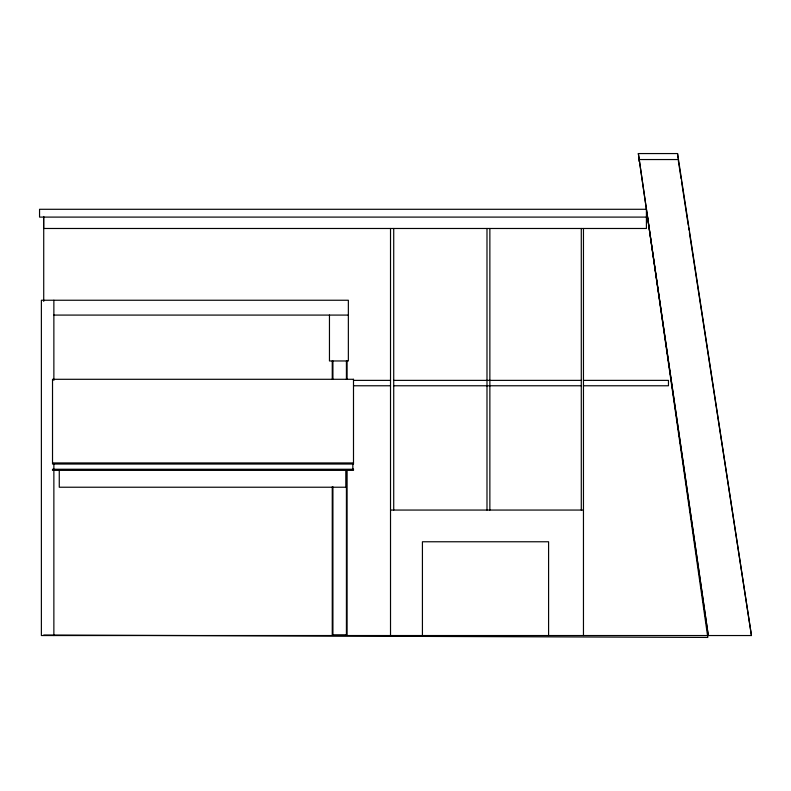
<?xml version="1.0" encoding="UTF-8"?>
<svg xmlns="http://www.w3.org/2000/svg" width="791" height="791" viewBox="0 0 791 791"><rect width="100%" height="100%" fill="white"/><g stroke="black" fill="none" stroke-linecap="round" stroke-linejoin="round"><path stroke-width="1.19" d="M638.347 153.563L708.291 635.539L638.347 153.563L677.561 153.563L751.45 635.539L41.379 635.539L41.379 300.244L348.356 300.244L348.356 360.963L329.461 360.963L329.461 315.085M678.48 159.545L639.207 159.545L639.207 161.582M646.415 217.1L39.55 217.1L39.55 209.289L646.415 209.289L646.415 228.48L43.594 228.48L43.594 217.1M53.867 315.085L348.356 315.085M353.498 380.372L390.517 380.372M393.72 380.372L581.286 380.372M583.461 380.372L668.464 380.372L668.464 385.771L583.461 385.771M353.498 385.771L390.517 385.771M393.72 385.771L581.286 385.771M52.522 462.943L353.498 462.943M390.517 510.057L583.461 510.057M43.723 635.035L707.807 637.437L646.939 212.957M677.936 158.071L677.561 153.563M678.312 160.514L681.13 178.835M681.506 181.277L688.279 225.237M688.654 227.679L689.03 230.122M689.406 232.564L751.45 635.539M583.461 228.48L583.461 635.539M581.286 228.48L581.286 510.057M548.588 635.539L548.588 541.766L422.424 541.766L422.424 635.539M489.866 228.48L489.866 510.057M486.989 228.48L486.989 510.057M393.72 228.48L393.72 510.057M390.517 228.48L390.517 635.539M352.826 464.03L352.826 469.251M347.091 360.963L347.091 379.462M347.091 470.764L347.091 634.857L332.25 634.857L332.25 486.811M346.418 360.963L346.418 379.462M346.418 470.764L346.418 634.857M345.983 470.368L345.983 487.226L59.266 487.226L59.266 470.368M332.922 360.963L332.922 379.462M332.922 486.811L332.922 634.857M332.25 360.963L332.25 379.462M53.867 300.244L53.867 380.392M53.867 464.03L53.867 469.251M53.867 470.368L53.867 635.539M43.723 216.477L43.723 301.381M353.498 379.294L52.522 379.294L52.522 464.03L353.498 464.03L353.498 379.294M353.498 469.251L52.522 469.251L52.522 470.368L353.498 470.368L353.498 469.251"/></g></svg>
